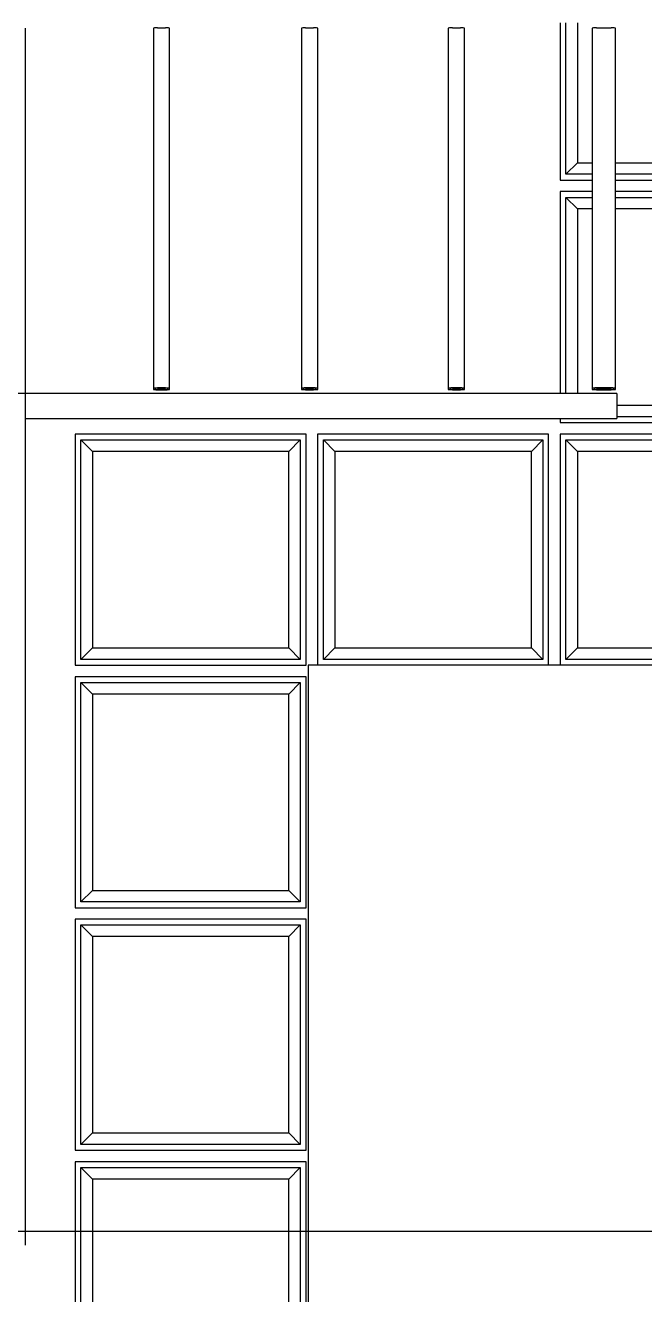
# Model space of a CAD drawing. Header units: inches. Extents: x -3 to 209, y -384 to 20.
# Drawn here: x 181.92 to 184.6, y -265.11 to -259.62 of the extents above; entities that cross this region are included whole.
import ezdxf

# ---------------------------------------------------------------- set-up
doc = ezdxf.new("R2010")
doc.units = ezdxf.units.IN
doc.header["$MEASUREMENT"] = 0
for name, color, linetype, lineweight in [('A-DETL', 253, 'Continuous', 9), ('L-SITE', 253, 'Continuous', 9), ('S-BEAM', 253, 'Continuous', 13), ('S-GRID', 253, 'Continuous', 9)]:
    doc.layers.add(name, color=color, linetype=linetype, lineweight=lineweight)
doc.layers.add('NFF-FURN', color=253, linetype='Continuous')

# ---------------------------------------------------------------- blocks, each defined once
blk = doc.blocks.new('20170303 - Modelo Est RT 16 Arpro CENTRAL_rvt-1-Borde De Placa SobreCubierta')
at = {"layer": 'S-BEAM', "linetype": 'ByBlock', "lineweight": -2}
for p, q in [((20.6263, 6.535), (20.6263, 11.8031)), ((21.1803, 11.8031), (21.1803, 10.2443)), ((21.1981, 11.804), (21.2325, 11.804)), ((21.2503, 10.2443), (21.2503, 11.8031)), ((21.8215, 11.8031), (21.8215, 10.2445)), ((21.8393, 11.804), (21.8737, 11.804)), ((21.8915, 10.2445), (21.8915, 11.8031)), ((22.4567, 11.8031), (22.4567, 10.2445)), ((22.4745, 11.804), (22.5089, 11.804)), ((22.5267, 10.2445), (22.5267, 11.8031)), ((23.0802, 11.8031), (23.0802, 10.2445)), ((23.098, 11.804), (23.1624, 11.804)), ((23.1802, 10.2445), (23.1802, 11.8031)), ((23.1862, 10.2215), (20.565, 10.2215)), ((21.1803, 10.2443), (21.1803, 10.2387)), ((21.1892, 10.2387), (21.1892, 10.2443)), ((21.2325, 10.2452), (21.1981, 10.2452)), ((21.1981, 10.2448), (21.2325, 10.2448)), ((21.2325, 10.2382), (21.1981, 10.2382)), ((21.1981, 10.2378), (21.2325, 10.2378)), ((21.2414, 10.2443), (21.2414, 10.2387)), ((21.2503, 10.2387), (21.2503, 10.2443)), ((21.8215, 10.2445), (21.8215, 10.2388)), ((21.8304, 10.2388), (21.8304, 10.2445)), ((21.8737, 10.2453), (21.8393, 10.2453)), ((21.8393, 10.2449), (21.8737, 10.2449)), ((21.8737, 10.2384), (21.8393, 10.2384)), ((21.8393, 10.2379), (21.8737, 10.2379)), ((21.8826, 10.2445), (21.8826, 10.2388)), ((21.8915, 10.2388), (21.8915, 10.2445)), ((22.4567, 10.2445), (22.4567, 10.2388)), ((22.4656, 10.2388), (22.4656, 10.2445)), ((22.5089, 10.2453), (22.4745, 10.2453)), ((22.4745, 10.2449), (22.5089, 10.2449)), ((22.5089, 10.2384), (22.4745, 10.2384)), ((22.4745, 10.2379), (22.5089, 10.2379)), ((22.5178, 10.2445), (22.5178, 10.2388)), ((22.5267, 10.2388), (22.5267, 10.2445)), ((23.0802, 10.2445), (23.0802, 10.2388)), ((23.0891, 10.2388), (23.0891, 10.2445)), ((23.1624, 10.2453), (23.098, 10.2453)), ((23.098, 10.2449), (23.1624, 10.2449)), ((23.1624, 10.2384), (23.098, 10.2384)), ((23.098, 10.2379), (23.1624, 10.2379)), ((23.1713, 10.2445), (23.1713, 10.2388)), ((23.1802, 10.2388), (23.1802, 10.2445)), ((23.1862, 10.2214), (23.1862, 10.2049)), ((23.1862, 10.2049), (23.1862, 10.1407)), ((20.6263, 10.1136), (23.1862, 10.1136)), ((23.1862, 10.1407), (23.1862, 10.1217)), ((23.1862, 10.1217), (23.1862, 10.1137)), ((23.1862, 10.1137), (23.1862, 10.1136))]:
    blk.add_line(p, q, dxfattribs=at)
for centre, major_axis, ratio, start_param, end_param in [((21.1981, 11.8031), (0.0178, 0), 0.049437, 1.570796, 3.141593), ((21.2325, 11.8031), (0.0178, 0), 0.049437, 0, 1.570796), ((21.8393, 11.8031), (0.0178, 0), 0.049428, 1.570796, 3.141593), ((21.8737, 11.8031), (0.0178, 0), 0.049428, 0, 1.570796), ((22.4745, 11.8031), (0.0178, 0), 0.049428, 1.570796, 3.141593), ((22.5089, 11.8031), (0.0178, 0), 0.049428, 0, 1.570796), ((23.098, 11.8031), (0.0178, 0), 0.049428, 1.570796, 3.141593), ((23.1624, 11.8031), (0.0178, 0), 0.049428, 0, 1.570796), ((21.1981, 10.2443), (0.0178, 0), 0.049437, 1.570796, 3.141593), ((21.1981, 10.2387), (0.0178, 0), 0.049437, 3.141593, 4.712389), ((21.1981, 10.2443), (0.0089, 0), 0.049437, 1.570796, 3.141593), ((21.1981, 10.2387), (0.0089, 0), 0.049437, 3.141593, 4.712389), ((21.2325, 10.2443), (0.0178, 0), 0.049437, 0, 1.570796), ((21.2325, 10.2443), (0.0089, 0), 0.049437, 0, 1.570796), ((21.2325, 10.2387), (0.0178, 0), 0.049437, 4.712389, 6.283185), ((21.2325, 10.2387), (0.0089, 0), 0.049437, 4.712389, 6.283185), ((21.8393, 10.2445), (0.0178, 0), 0.049428, 1.570796, 3.141593), ((21.8393, 10.2388), (0.0178, 0), 0.049428, 3.141593, 4.712389), ((21.8393, 10.2445), (0.0089, 0), 0.049428, 1.570796, 3.141593), ((21.8393, 10.2388), (0.0089, 0), 0.049428, 3.141593, 4.712389), ((21.8737, 10.2445), (0.0178, 0), 0.049428, 0, 1.570796), ((21.8737, 10.2445), (0.0089, 0), 0.049428, 0, 1.570796), ((21.8737, 10.2388), (0.0178, 0), 0.049428, 4.712389, 6.283185), ((21.8737, 10.2388), (0.0089, 0), 0.049428, 4.712389, 6.283185), ((22.4745, 10.2445), (0.0178, 0), 0.049428, 1.570796, 3.141593), ((22.4745, 10.2388), (0.0178, 0), 0.049428, 3.141593, 4.712389), ((22.4745, 10.2445), (0.0089, 0), 0.049428, 1.570796, 3.141593), ((22.4745, 10.2388), (0.0089, 0), 0.049428, 3.141593, 4.712389), ((22.5089, 10.2445), (0.0178, 0), 0.049428, 0, 1.570796), ((22.5089, 10.2445), (0.0089, 0), 0.049428, 0, 1.570796), ((22.5089, 10.2388), (0.0178, 0), 0.049428, 4.712389, 6.283185), ((22.5089, 10.2388), (0.0089, 0), 0.049428, 4.712389, 6.283185), ((23.098, 10.2445), (0.0178, 0), 0.049428, 1.570796, 3.141593), ((23.098, 10.2388), (0.0178, 0), 0.049428, 3.141593, 4.712389), ((23.098, 10.2445), (0.0089, 0), 0.049428, 1.570796, 3.141593), ((23.098, 10.2388), (0.0089, 0), 0.049428, 3.141593, 4.712389), ((23.1624, 10.2445), (0.0178, 0), 0.049428, 0, 1.570796), ((23.1624, 10.2445), (0.0089, 0), 0.049428, 0, 1.570796), ((23.1624, 10.2388), (0.0178, 0), 0.049428, 4.712389, 6.283185), ((23.1624, 10.2388), (0.0089, 0), 0.049428, 4.712389, 6.283185)]:
    blk.add_ellipse(centre, major_axis=major_axis, ratio=ratio, start_param=start_param, end_param=end_param, dxfattribs=at)
blk = doc.blocks.new('Drewza039s_Parametric_Planter_5378 - Drewza039s_Parametric_Planter_5378-V190-Borde De Placa SobreCubierta')
at = {"layer": 'L-SITE', "linetype": 'ByBlock', "lineweight": -2}
for p, q in [((-0.3459, 0.4825), (-0.485, 0.4825)), ((-0.485, 0.4825), (-0.485, 0.2632)), ((-0.485, 0.4825), (-0.485, 0.2632)), ((-0.3459, 0.4825), (-0.485, 0.4825)), ((-0.46, 0.2632), (-0.46, 0.4575)), ((-0.46, 0.4575), (-0.346, 0.4575)), ((-0.41, 0.4075), (-0.46, 0.4575)), ((0.515, 0.4825), (-0.2461, 0.4825)), ((0.515, 0.4825), (-0.2461, 0.4825)), ((-0.2461, 0.4575), (0.49, 0.4575)), ((0.49, 0.4575), (0.44, 0.4075)), ((0.49, 0.4575), (0.49, -0.4925)), ((0.515, -0.5175), (0.515, 0.4825)), ((0.515, -0.5175), (0.515, 0.4825)), ((-0.41, 0.4075), (-0.41, 0.2632)), ((-0.346, 0.4075), (-0.41, 0.4075)), ((0.44, 0.4075), (-0.246, 0.4075)), ((0.44, -0.4425), (0.44, 0.4075)), ((-0.485, 0.1632), (-0.485, -0.5175)), ((-0.485, 0.1632), (-0.485, -0.5175)), ((-0.46, -0.4925), (-0.46, 0.1632)), ((-0.41, 0.1632), (-0.41, -0.4425)), ((-0.41, -0.4425), (-0.46, -0.4925)), ((-0.346, -0.4925), (-0.46, -0.4925)), ((-0.41, -0.4425), (-0.346, -0.4425)), ((-0.246, -0.4425), (0.44, -0.4425)), ((0.49, -0.4925), (-0.246, -0.4925)), ((0.44, -0.4425), (0.49, -0.4925)), ((-0.485, -0.5175), (-0.346, -0.5175)), ((-0.485, -0.5175), (-0.346, -0.5175)), ((-0.246, -0.5175), (0.515, -0.5175)), ((-0.246, -0.5175), (0.515, -0.5175))]:
    blk.add_line(p, q, dxfattribs=at)
blk = doc.blocks.new('Drewza039s_Parametric_Planter_5378 - Drewza039s_Parametric_Planter_5378-V191-Borde De Placa SobreCubierta')
at = {"layer": 'L-SITE', "linetype": 'ByBlock', "lineweight": -2}
for p, q in [((-0.346, 0.4825), (-0.485, 0.4825)), ((-0.485, 0.4825), (-0.485, -0.3917)), ((-0.485, 0.4825), (-0.485, -0.3917)), ((-0.346, 0.4825), (-0.485, 0.4825)), ((-0.46, -0.3917), (-0.46, 0.4575)), ((-0.46, 0.4575), (-0.346, 0.4575)), ((-0.41, 0.4075), (-0.46, 0.4575)), ((0.515, 0.4825), (-0.246, 0.4825)), ((0.515, 0.4825), (-0.246, 0.4825)), ((-0.246, 0.4575), (0.49, 0.4575)), ((0.49, 0.4575), (0.44, 0.4075)), ((0.49, 0.4575), (0.49, -0.4925)), ((0.515, -0.5175), (0.515, 0.4825)), ((0.515, -0.5175), (0.515, 0.4825)), ((-0.41, 0.4075), (-0.41, -0.3917)), ((-0.346, 0.4075), (-0.41, 0.4075)), ((0.44, 0.4075), (-0.246, 0.4075)), ((0.44, -0.4425), (0.44, 0.4075)), ((-0.24, -0.4425), (0.44, -0.4425)), ((0.49, -0.4925), (-0.24, -0.4925)), ((0.44, -0.4425), (0.49, -0.4925)), ((-0.485, -0.4992), (-0.485, -0.5175)), ((-0.485, -0.4992), (-0.485, -0.5175)), ((-0.485, -0.5175), (0.515, -0.5175)), ((-0.485, -0.5175), (0.515, -0.5175))]:
    blk.add_line(p, q, dxfattribs=at)
blk = doc.blocks.new('Drewza039s_Parametric_Planter_5378 - Drewza039s_Parametric_Planter_5378-V167-Borde De Placa SobreCubierta')
at = {"layer": 'L-SITE', "linetype": 'ByBlock', "lineweight": -2}
for p, q in [((0.515, 0.4825), (-0.485, 0.4825)), ((-0.485, 0.4825), (-0.485, -0.5175)), ((-0.485, 0.4825), (-0.485, -0.5175)), ((0.515, 0.4825), (-0.485, 0.4825)), ((-0.46, -0.4925), (-0.46, 0.4575)), ((-0.46, 0.4575), (0.49, 0.4575)), ((-0.41, 0.4075), (-0.46, 0.4575)), ((0.49, 0.4575), (0.44, 0.4075)), ((0.49, 0.4575), (0.49, -0.4925)), ((0.515, -0.5175), (0.515, 0.4825)), ((0.515, -0.5175), (0.515, 0.4825)), ((-0.41, 0.4075), (-0.41, -0.4425)), ((0.44, 0.4075), (-0.41, 0.4075)), ((0.44, -0.4425), (0.44, 0.4075)), ((-0.41, -0.4425), (-0.46, -0.4925)), ((0.49, -0.4925), (-0.46, -0.4925)), ((-0.41, -0.4425), (0.44, -0.4425)), ((0.44, -0.4425), (0.49, -0.4925)), ((-0.485, -0.5175), (0.515, -0.5175)), ((-0.485, -0.5175), (0.515, -0.5175))]:
    blk.add_line(p, q, dxfattribs=at)
blk = doc.blocks.new('Drewza039s_Parametric_Planter_5378 - Drewza039s_Parametric_Planter_5378-V192-Borde De Placa SobreCubierta')
at = {"layer": 'L-SITE', "linetype": 'ByBlock', "lineweight": -2}
for p, q in [((0.515, 0.4825), (-0.485, 0.4825)), ((-0.485, 0.4825), (-0.485, -0.5175)), ((-0.485, 0.4825), (-0.485, -0.5175)), ((0.515, 0.4825), (-0.485, 0.4825)), ((-0.46, -0.4925), (-0.46, 0.4575)), ((-0.46, 0.4575), (0.49, 0.4575)), ((-0.41, 0.4075), (-0.46, 0.4575)), ((0.49, 0.4575), (0.44, 0.4075)), ((0.49, 0.4575), (0.49, -0.4925)), ((0.515, -0.5175), (0.515, 0.4825)), ((0.515, -0.5175), (0.515, 0.4825)), ((-0.41, 0.4075), (-0.41, -0.4425)), ((0.44, 0.4075), (-0.41, 0.4075)), ((0.44, -0.4425), (0.44, 0.4075)), ((-0.41, -0.4425), (-0.46, -0.4925)), ((0.49, -0.4925), (-0.46, -0.4925)), ((-0.41, -0.4425), (0.44, -0.4425)), ((0.44, -0.4425), (0.49, -0.4925))]:
    blk.add_line(p, q, dxfattribs=at)
blk = doc.blocks.new('CB TEC 23-03-2017')
at = {"layer": 'A-DETL', "linetype": 'ByBlock', "lineweight": -2}
for p, q in [((275.3543, 5575.6208), (275.354, 5560.9408)), ((277.4543, 5575.6208), (275.3543, 5575.6208))]:
    blk.add_line(p, q, dxfattribs=at)
at = {"layer": 'S-GRID', "linetype": 'ByBlock', "lineweight": -2}
blk.add_line((209.8328, 5573.1708), (294.887, 5573.1708), dxfattribs=at)
at = {"linetype": 'ByBlock', "lineweight": -2}
blk.add_blockref('20170303 - Modelo Est RT 16 Arpro CENTRAL_rvt-1-Borde De Placa SobreCubierta', (253.5039, 5566.5754), dxfattribs=at)
at = {"layer": 'L-SITE', "linetype": 'ByBlock', "lineweight": -2}
for name, p in [('Drewza039s_Parametric_Planter_5378 - Drewza039s_Parametric_Planter_5378-V190-Borde De Placa SobreCubierta', (276.9301, 5578.2383)), ('Drewza039s_Parametric_Planter_5378 - Drewza039s_Parametric_Planter_5378-V191-Borde De Placa SobreCubierta', (276.9301, 5577.1883)), ('Drewza039s_Parametric_Planter_5378 - Drewza039s_Parametric_Planter_5378-V167-Borde De Placa SobreCubierta', (274.8301, 5576.1383)), ('Drewza039s_Parametric_Planter_5378 - Drewza039s_Parametric_Planter_5378-V192-Borde De Placa SobreCubierta', (275.8801, 5576.1383)), ('Drewza039s_Parametric_Planter_5378 - Drewza039s_Parametric_Planter_5378-V192-Borde De Placa SobreCubierta', (276.9301, 5576.1383)), ('Drewza039s_Parametric_Planter_5378 - Drewza039s_Parametric_Planter_5378-V167-Borde De Placa SobreCubierta', (274.8301, 5575.0883)), ('Drewza039s_Parametric_Planter_5378 - Drewza039s_Parametric_Planter_5378-V167-Borde De Placa SobreCubierta', (274.8301, 5574.0383)), ('Drewza039s_Parametric_Planter_5378 - Drewza039s_Parametric_Planter_5378-V167-Borde De Placa SobreCubierta', (274.8301, 5572.9883))]:
    blk.add_blockref(name, p, dxfattribs=at)

msp = doc.modelspace()

# ---------------------------------------------------------------- block references
at = {"layer": 'NFF-FURN'}
msp.add_blockref('CB TEC 23-03-2017', (-92.2093, -5838.0096), dxfattribs=at)

doc.saveas('drawing.dxf')
